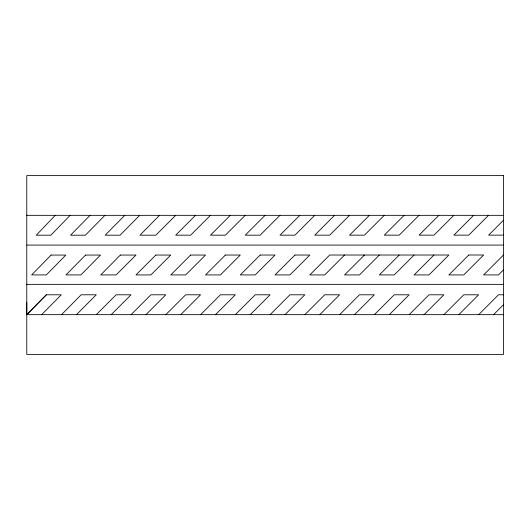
<?xml version="1.0" encoding="UTF-8"?>
<svg xmlns="http://www.w3.org/2000/svg" width="530" height="530" viewBox="0 0 530 530"><rect width="100%" height="100%" fill="white"/><g stroke="black" fill="none" stroke-linecap="round" stroke-linejoin="round"><path stroke-width="0.79" d="M26.772 302.405L26.772 314.661L503.5 314.661M55.259 215.339L36.265 235.201L50.873 235.201L70.152 215.339M90.02 215.339L70.563 235.201L85.39 235.194L104.913 215.339M26.772 314.661L46.375 294.793M124.782 215.339L105.185 235.194L120.085 235.194L139.675 215.339M41.671 314.661L61.268 294.793L46.302 294.793L26.791 314.661M61.533 314.661L81.136 294.793L96.281 294.793L76.433 314.661M159.543 215.339L139.953 235.188L155.846 235.188L175.682 215.339M493.569 314.661L503.5 304.664M458.808 314.661L478.643 294.793L463.75 294.793L443.908 314.661M503.5 269.902L498.478 274.931L483.592 274.931L503.5 255.003M478.669 314.661L498.485 294.793L503.5 294.793M96.294 314.661L116.143 294.793L131.042 294.793L111.194 314.661M195.544 215.339L175.715 235.181L190.615 235.181L210.443 215.339M131.056 314.661L150.904 294.793L165.804 294.793L145.955 314.661M230.305 215.339L210.483 235.181L225.382 235.174L245.204 215.339M165.817 314.661L185.666 294.793L200.565 294.793L180.717 314.661M265.066 215.339L245.244 235.174L260.144 235.174L279.966 215.339M200.578 314.661L220.427 294.793L235.327 294.793L215.478 314.661M299.828 215.339L280.012 235.168L294.912 235.168L314.727 215.339M235.34 314.661L255.188 294.793L270.088 294.793L250.24 314.661M334.589 215.339L314.78 235.168L329.68 235.161L349.489 215.339M270.101 314.661L289.95 294.793L304.849 294.793L285.001 314.661M369.35 215.339L349.548 235.161L364.448 235.161L384.25 215.339M344.593 255.023L324.698 274.931L309.798 274.931L329.693 255.029L448.89 255.01L428.982 274.931L414.089 274.931L433.99 255.01M304.863 314.661L324.711 294.793L339.611 294.793L319.762 314.661M364.461 255.023L344.56 274.931L359.459 274.931L379.361 255.023M404.112 215.339L384.31 235.154L399.209 235.154L419.011 215.339M339.624 314.661L359.473 294.793L374.372 294.793L354.524 314.661M399.223 255.016L379.321 274.931L394.221 274.931L414.122 255.016M438.873 215.339L419.078 235.148L433.977 235.148L453.773 215.339M374.385 314.661L394.234 294.793L409.133 294.793L389.285 314.661M473.634 215.339L453.846 235.148L468.745 235.141L488.534 215.339M409.147 314.661L428.995 294.793L443.895 294.793L424.046 314.661M503.5 220.242L488.614 235.141L503.5 235.141M26.772 215.339L503.5 215.339M26.772 245.072L503.5 245.072M26.772 284.365L503.5 284.365M51.099 255.062L31.634 274.931L46.309 274.931L65.846 255.062L51.099 255.062M85.582 255.062L65.972 274.931L80.871 274.931L100.481 255.056L85.582 255.062M120.35 255.056L100.733 274.931L116.13 274.931L135.998 255.056L120.35 255.056M155.86 255.049L135.991 274.931L150.891 274.931L170.759 255.049L155.86 255.049M190.628 255.043L170.753 274.931L185.652 274.931L205.527 255.043L190.628 255.043M225.396 255.043L205.514 274.931L220.414 274.931L240.295 255.036L225.396 255.043M260.157 255.036L240.275 274.931L255.175 274.931L275.057 255.036L260.157 255.036M294.925 255.029L275.037 274.931L289.936 274.931L309.825 255.029L294.925 255.029M468.758 255.01L448.85 274.931L463.737 274.931L483.651 255.003L468.758 255.01M503.5 175.615L26.772 175.615L26.772 354.384L503.5 354.384L503.5 175.615"/></g></svg>
